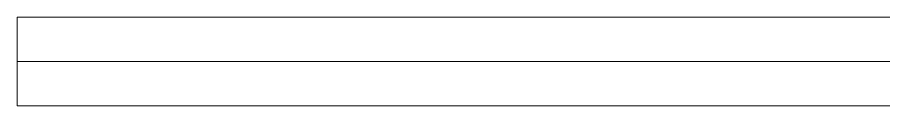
# Model space of a CAD drawing. Header units: millimetres. Extents: x -677815 to 476396, y -125373 to 39000.
# Drawn here: x 133570 to 134547, y 4560 to 4660 of the extents above; entities that cross this region are included whole.
import ezdxf

# ---------------------------------------------------------------- set-up
doc = ezdxf.new("R2010")
doc.units = ezdxf.units.MM
doc.layers.add('AM_BOR', color=4, linetype='Continuous', lineweight=25)
doc.layers.add('Xref building Toll$0$C-PRKG', color=70, linetype='Continuous', lineweight=9)

# ---------------------------------------------------------------- blocks, each defined once
blk = doc.blocks.new('Xref building Toll$0$_SBAMHE4-3000X1520 Parking 90_1 - MHE4 1_52X3-1680944-MASTER GROUND FLOOR')
at = {"layer": 'Xref building Toll$0$C-PRKG'}
for p, q in [((4610, 3000), (4510, 3000)), ((4510, 3000), (4510, 0)), ((4510, 0), (4510, 3000)), ((4510, 3000), (4610, 3000)), ((4510, 3000), (4510, 3000)), ((4610, 3000), (4510, 3000)), ((4510, 3000), (4510, 0)), ((4510, 0), (4510, 3000)), ((4510, 3000), (4610, 3000)), ((4510, 3000), (4510, 3000)), ((4560, 0), (4560, 3000)), ((4560, 0), (4560, 3000)), ((4610, 0), (4610, 3000)), ((4610, 3000), (4610, 0)), ((4610, 3000), (4610, 3000)), ((4610, 0), (4610, 3000)), ((4610, 3000), (4610, 0)), ((4610, 3000), (4610, 3000))]:
    blk.add_line(p, q, dxfattribs=at)
blk = doc.blocks.new('Xref building Toll$0$building block 28092016')
at = {"layer": 'Xref building Toll$0$C-PRKG', "rotation": 90}
blk.add_blockref('Xref building Toll$0$_SBAMHE4-3000X1520 Parking 90_1 - MHE4 1_52X3-1680944-MASTER GROUND FLOOR', (859119.64, -671449.46), dxfattribs=at)
blk = doc.blocks.new('Xref building Toll')
blk.add_blockref('Xref building Toll$0$building block 28092016', (-722549.64, 671499.46))

msp = doc.modelspace()

# ---------------------------------------------------------------- block references
at = {"layer": 'AM_BOR'}
msp.add_blockref('Xref building Toll', (0, 0), dxfattribs=at)

doc.saveas('drawing.dxf')
